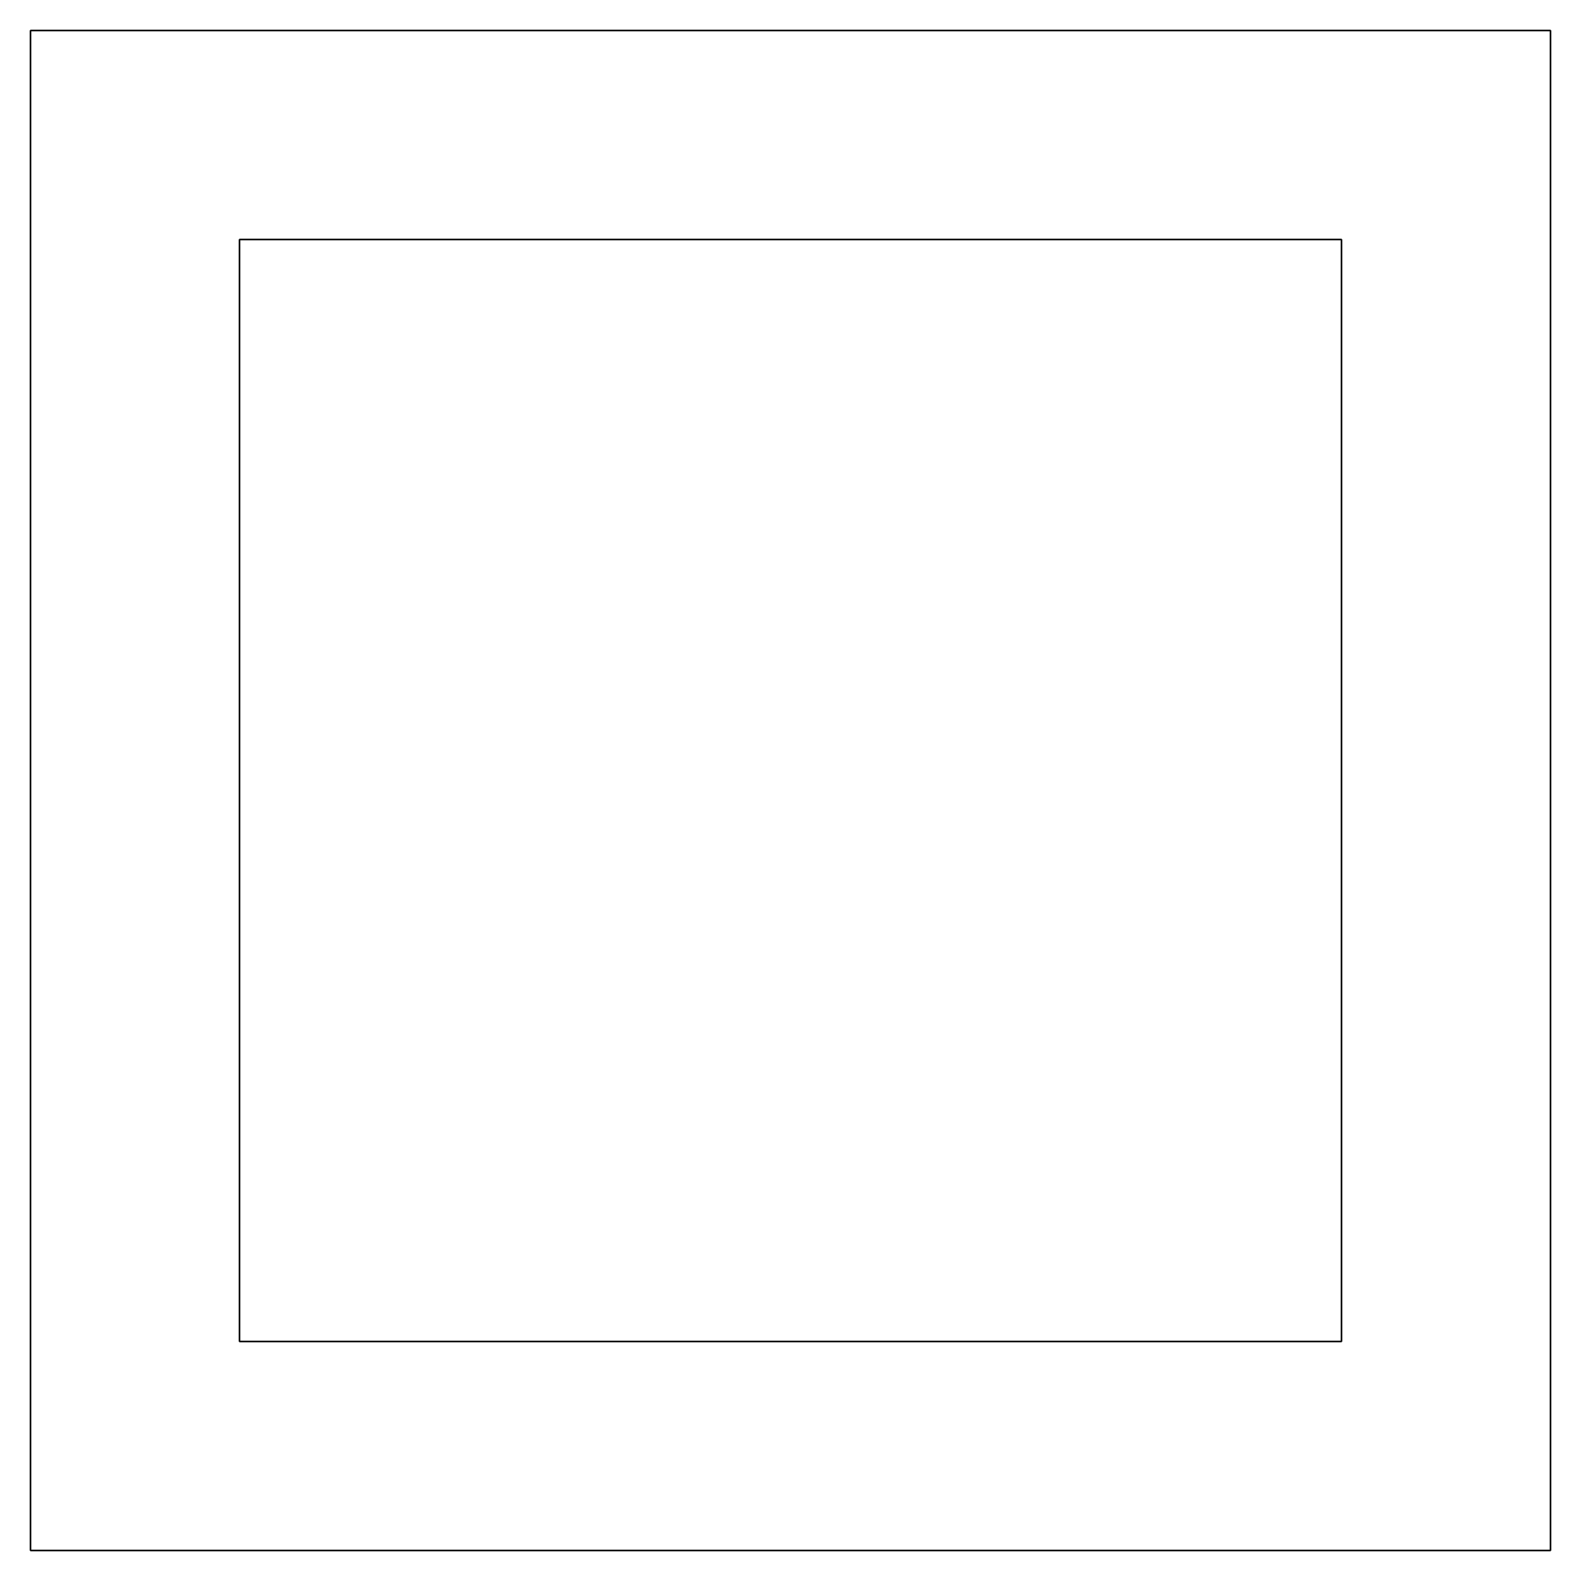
# Model space of a CAD drawing. Header units: millimetres. Extents: x 0 to 400, y 0 to 400.
import ezdxf

# ---------------------------------------------------------------- set-up
doc = ezdxf.new("R2010")
doc.units = ezdxf.units.MM
doc.layers.add('Layer1', color=10, linetype='Continuous')

msp = doc.modelspace()

# ---------------------------------------------------------------- linework, layer by layer
at = {"layer": 'Layer1', "extrusion": (0, -1, 1e-16)}
msp.add_line((0, 0), (0, 400), dxfattribs=at)
at = {"layer": 'Layer1'}
for points, invisible_edges in [([(55, 0), (0, 0), (0, 400), (55, 400)], 8), ([(55, 400), (55, 345), (345, 345), (345, 400)], 5), ([(55, 400), (55, 345), (345, 345), (345, 400)], 5), ([(400, 400), (345, 400), (345, 0), (400, 0)], 2), ([(345, 400), (345, 0), (400, 0), (400, 400)], 1), ([(55, 55), (55, 0), (345, 0), (345, 55)], 5)]:
    msp.add_3dface(points, dxfattribs=dict(at, invisible_edges=invisible_edges))
for points in [[(0, 400), (0, 400, 21), (0, 0, 21), (0, 0)], [(0, 400, 21), (0, 400), (400, 400), (400, 400, 21)], [(400, 400, 21), (400, 0, 21), (0, 0, 21), (0, 400, 21)], [(400, 0), (400, 0, 21), (400, 400, 21), (400, 400)], [(55, 345, 6), (345, 345, 6), (345, 345), (55, 345)], [(55, 345, 6), (55, 345), (55, 55), (55, 55, 6)], [(55, 345), (55, 55), (345, 55), (345, 345)], [(345, 345, 6), (345, 55, 6), (345, 55), (345, 345)], [(55, 55, 6), (55, 55), (345, 55), (345, 55, 6)], [(0, 0), (0, 0, 21), (400, 0, 21), (400, 0)]]:
    msp.add_3dface(points, dxfattribs=at)

doc.saveas('drawing.dxf')
